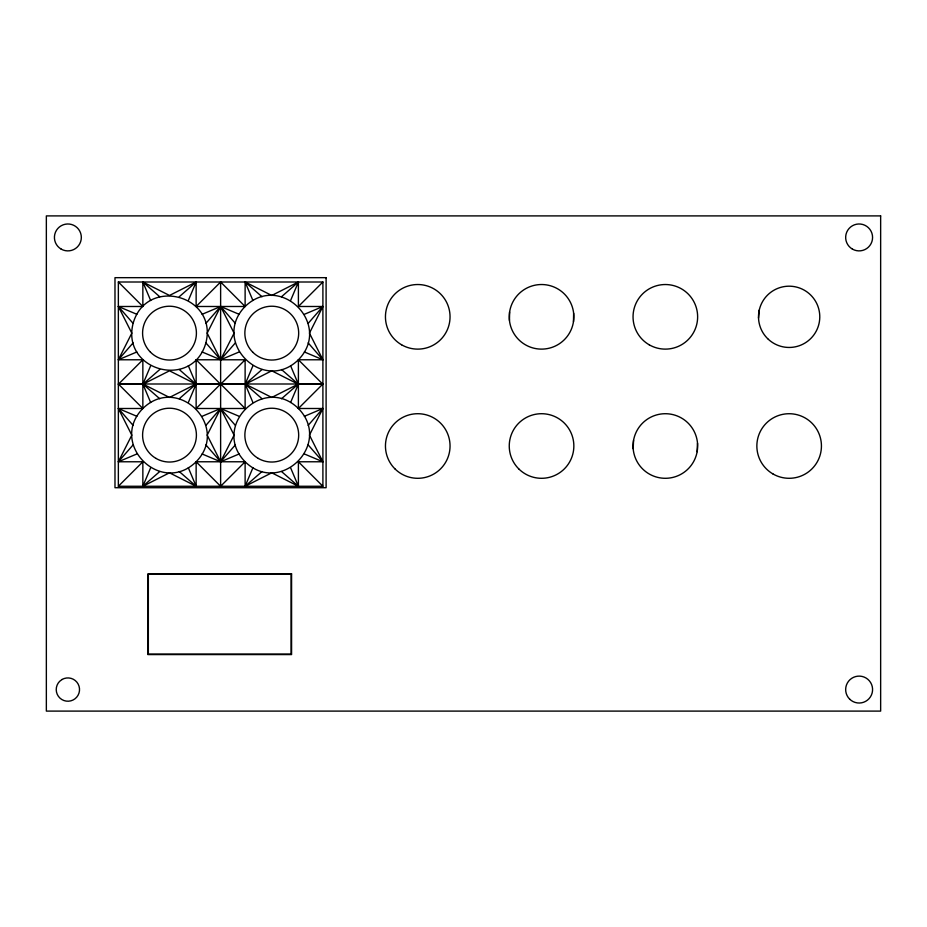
<?xml version="1.0" encoding="UTF-8"?>
<svg xmlns="http://www.w3.org/2000/svg" width="927" height="927" viewBox="0 0 927 927"><rect width="100%" height="100%" fill="white"/><g stroke="black" fill="none" stroke-linecap="round" stroke-linejoin="round"><path stroke-width="1.39" d="M509.456 320.406L509.618 311.97M573.477 321.669A32.294 32.294 0 0 0 529.78 286.744A32.294 32.294 0 0 0 521.38 342.051A32.294 32.294 0 0 0 573.477 321.669L573.639 313.245M633.164 448.738L633.558 440.313M697.139 451.704A32.294 32.294 0 0 0 654.381 415.632A32.294 32.294 0 0 0 644.52 470.684A32.294 32.294 0 0 0 697.139 451.704L697.521 443.28M758.529 318.042L759.259 310.082M133.106 323.384C120.927 371.067 192.596 390.267 205.887 342.886C218.065 295.203 146.396 276.003 133.106 323.384L118.355 306.489L142.851 306.489L142.851 282.005L169.49 295.458L196.142 282.005L196.142 306.489L245.122 306.489C280.325 272.109 332.793 324.566 298.401 359.78C263.198 394.16 210.73 341.704 245.122 306.489L245.122 282.005L271.762 295.458L298.401 282.005L298.401 306.489L322.897 306.489L309.444 333.141L322.897 359.78L298.401 359.78L298.401 408.494C332.793 443.697 280.325 496.165 245.122 461.773C210.73 426.571 263.198 374.102 298.401 408.494L322.897 408.494L309.444 435.134L322.897 461.773L298.401 461.773L298.401 486.269L271.762 472.816L245.122 486.269L245.122 461.773L196.142 461.773C160.927 496.165 108.471 443.697 142.851 408.494C178.065 374.102 230.522 426.571 196.142 461.773L196.142 486.269L169.49 472.816L142.851 486.269L142.851 461.773L118.355 461.773L131.819 435.134L118.355 408.494L142.851 408.494L142.851 359.78L118.355 359.78L131.819 333.141L118.355 306.489L136.86 314.299M150.661 365.771L142.851 384.276L118.355 384.276L142.851 359.78M188.332 300.51L196.142 282.005L179.247 296.744M150.661 467.764L142.851 486.269L159.745 471.53M188.332 402.503L196.142 383.998L169.49 397.451L142.851 383.998L150.661 402.503M252.92 365.771L245.122 384.276L196.142 384.276L169.49 370.812L142.851 384.276L159.745 369.525M290.603 300.51L298.401 282.005L281.518 296.744M252.92 467.764L245.122 486.269L262.017 471.53M290.603 402.503L298.401 383.998L271.762 397.451L245.122 383.998L252.92 402.503M133.106 342.886L118.355 359.78L136.86 351.97M205.887 323.384L220.626 306.489L239.131 314.299M133.106 444.89L118.355 461.773L136.86 453.975M235.365 342.886L220.626 359.78L202.121 351.97M205.887 425.377L220.626 408.494L239.131 416.293M308.158 323.384L322.897 306.489L304.392 314.299M235.365 444.89L220.626 461.773L202.121 453.975M308.158 425.377L322.897 408.494L304.392 416.293M196.142 306.489L220.626 282.005L245.122 306.489M118.355 486.269L322.897 486.269L322.897 282.005L118.355 282.005L118.355 486.269L142.851 461.773M196.142 408.494L220.626 383.998L245.122 408.494L245.122 359.78L196.142 359.78L196.142 408.494L245.122 408.494M245.122 359.78L220.626 384.276L196.142 359.78M298.401 306.489L322.897 282.005M196.142 461.773L220.626 486.269L245.122 461.773M298.401 408.494L322.897 383.998L118.355 383.998L142.851 408.494M179.247 398.737L196.142 383.998M262.017 369.525L245.122 384.276L271.762 370.812L298.401 384.276L322.897 384.276L298.401 359.78M281.518 398.737L298.401 383.998M202.121 314.299L220.626 306.489L235.365 323.384M239.131 351.97L220.626 359.78L205.887 342.886M202.121 416.293L220.626 408.494L235.365 425.377M239.131 453.975L220.626 461.773L205.887 444.89M304.392 351.97L322.897 359.78L308.158 342.886M304.392 453.975L322.897 461.773L308.158 444.89M136.86 416.293L118.355 408.494L133.106 425.377M262.017 296.744L245.122 282.005L252.92 300.51M281.518 369.525L298.401 384.276L290.603 365.771M159.745 296.744L142.851 282.005L150.661 300.51M245.122 383.998L262.017 398.737M179.247 369.525L196.142 384.276L188.332 365.771M281.518 471.53L298.401 486.269L290.603 467.764M142.851 383.998L159.745 398.737M179.247 471.53L196.142 486.269L188.332 467.764M298.401 461.773L322.897 486.269M118.355 282.005L142.851 306.489M220.626 282.005L220.626 486.269M220.626 306.489L207.173 333.141L220.626 359.78L234.091 333.141L220.626 306.489M220.626 408.494L207.173 435.134L220.626 461.773L234.091 435.134L220.626 408.494M62.051 679.479L59.641 681.333A11.657 11.657 0 0 0 63.893 700.522A11.657 11.657 0 0 0 79.49 688.552A11.657 11.657 0 0 0 62.051 679.479M880.65 215.898L46.35 215.898L46.35 711.102L880.65 711.102L880.65 215.898M326.107 277.671L114.983 277.671L114.983 487.718L326.107 487.718L326.107 277.671M291.576 573.848L147.868 573.848L147.868 654.578L291.576 654.578L291.576 573.848M291.113 574.311L148.343 574.311L148.343 654.114L291.113 654.114L291.113 574.311M61.147 249.085A13.453 13.453 0 0 0 81.333 237.428A13.453 13.453 0 0 0 61.147 225.782A13.453 13.453 0 0 0 61.147 249.085M852.388 249.085A13.453 13.453 0 0 0 872.574 237.428A13.453 13.453 0 0 0 852.388 225.782A13.453 13.453 0 0 0 852.388 249.085M849.607 699.085A13.453 13.453 0 0 0 872.122 693.048A13.453 13.453 0 0 0 855.633 676.571A13.453 13.453 0 0 0 849.607 699.085M768.356 339.328A30.637 30.637 0 0 0 819.028 323.569A30.637 30.637 0 0 0 780.047 287.567A30.637 30.637 0 0 0 768.356 339.328M773.002 473.975A32.294 32.294 0 0 0 821.438 446.003A32.294 32.294 0 0 0 773.002 418.042A32.294 32.294 0 0 0 773.002 473.975M518.714 468.842A32.294 32.294 0 0 0 572.747 454.369A32.294 32.294 0 0 0 533.187 414.809A32.294 32.294 0 0 0 518.714 468.842M394.914 468.842A32.294 32.294 0 0 0 448.946 454.369A32.294 32.294 0 0 0 409.386 414.809A32.294 32.294 0 0 0 394.914 468.842M401.6 344.798A32.294 32.294 0 0 0 450.047 316.825A32.294 32.294 0 0 0 401.6 288.853A32.294 32.294 0 0 0 401.6 344.798M649.201 344.798A32.294 32.294 0 0 0 697.637 316.825A32.294 32.294 0 0 0 649.201 288.853A32.294 32.294 0 0 0 649.201 344.798M258.309 458.436A26.918 26.918 0 0 0 298.679 435.134A26.918 26.918 0 0 0 258.309 411.831A26.918 26.918 0 0 0 258.309 458.436M156.037 458.436A26.918 26.918 0 0 0 196.408 435.134A26.918 26.918 0 0 0 156.037 411.831A26.918 26.918 0 0 0 156.037 458.436M252.735 352.167A26.918 26.918 0 0 0 297.764 340.105A26.918 26.918 0 0 0 264.798 307.138A26.918 26.918 0 0 0 252.735 352.167M150.464 352.167A26.918 26.918 0 0 0 195.493 340.105A26.918 26.918 0 0 0 162.526 307.138A26.918 26.918 0 0 0 150.464 352.167"/></g></svg>
